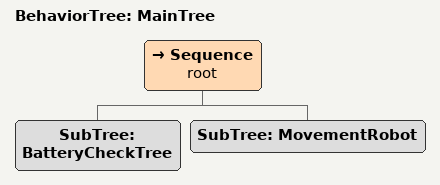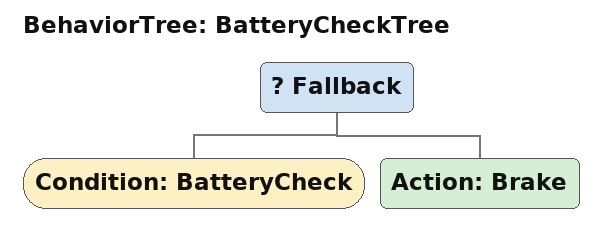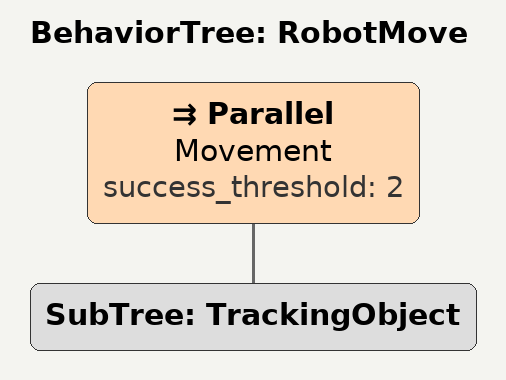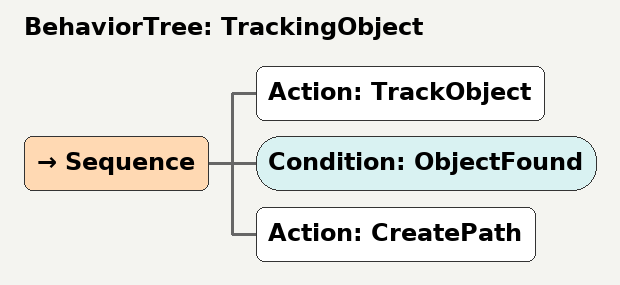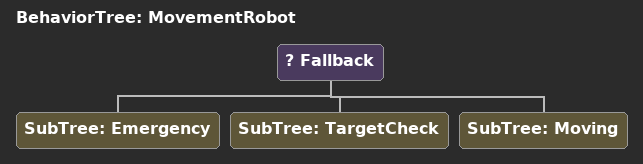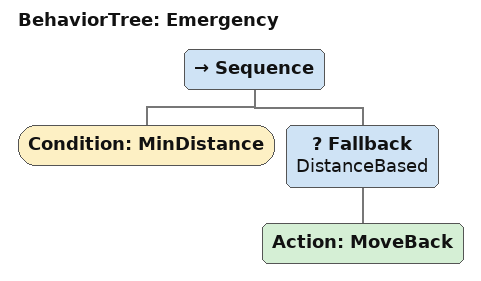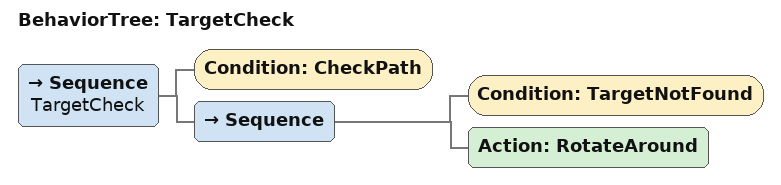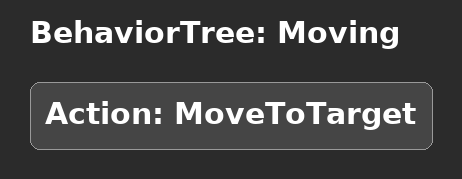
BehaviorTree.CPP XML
<root BTCPP_format="4" >
    <BehaviorTree ID="MainTree">
        <Sequence name="root">
            <SubTree ID="BatteryCheckTree"/>
            <SubTree ID="MovementRobot"/>
        </Sequence>
    </BehaviorTree>

    <BehaviorTree ID="BatteryCheckTree">
        <Fallback>
            <Condition ID="BatteryCheck"/>
            <Action ID="Brake"/>
        </Fallback>
    </BehaviorTree>

    <BehaviorTree ID="RobotMove">
        <Parallel name="Movement" success_threshold="2">
            <SubTree ID="TrackingObject"/>
        </Parallel>
    </BehaviorTree>

    <BehaviorTree ID="TrackingObject">
        <Sequence>
            <Action ID="TrackObject"/>
            <Condition ID="ObjectFound"/>
            <Action ID="CreatePath"/>
        </Sequence>
    </BehaviorTree>

    <BehaviorTree ID="MovementRobot">
        <Fallback>
            <SubTree ID="Emergency"/>
            <SubTree ID="TargetCheck"/>
            <SubTree ID="Moving"/>
        </Fallback>
    </BehaviorTree>

    <BehaviorTree ID="Emergency">
        <Sequence>
            <Condition ID="MinDistance"/>
            <Fallback name="DistanceBased">
                    <Action ID="MoveBack"/>

            </Fallback>
        </Sequence>
    </BehaviorTree>

    <BehaviorTree ID="TargetCheck">
        <Sequence name="TargetCheck">
            <Condition ID="CheckPath"/>
            <Sequence>
                <Condition ID="TargetNotFound"/>
                <Action ID="RotateAround"/>
            </Sequence>
        </Sequence>
    </BehaviorTree>

    <BehaviorTree ID="Moving">
        <Action ID="MoveToTarget"/>
    </BehaviorTree>
 </root>
